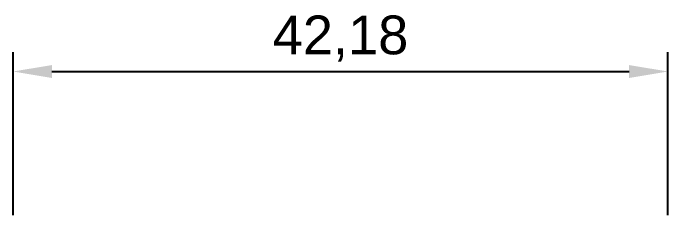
# Model space of a CAD drawing. Header units: millimetres. Extents: x -36 to 207, y -20 to 38.
# Drawn here: x -35.51 to 6.67, y 5.29 to 18.95 of the extents above; entities that cross this region are included whole.
import ezdxf

# ---------------------------------------------------------------- set-up
doc = ezdxf.new("R2010")
doc.units = ezdxf.units.MM
doc.styles.get("Standard").update_dxf_attribs({"font": 'arial.ttf'})
doc.dimstyles.new('ISO-25', dxfattribs={"dimtxt": 2.5, "dimasz": 2.5, "dimexe": 1.25, "dimexo": 0.625, "dimtad": 1, "dimtxsty": 'Standard', "dimcen": 2.5, "dimadec": 0, "dimazin": 0, "dimtfac": 1, "dimtmove": 0, "dimatfit": 3, "dimfxl": 1, "dimarcsym": 0})

# ---------------------------------------------------------------- blocks, each defined once
blk = doc.blocks.new('*D1')
at = {"color": 0, "lineweight": -2, "transparency": 16777216}
for p, q in [((-35.512, 5.919), (-35.512, 16.437)), ((6.668, 5.919), (6.668, 16.437)), ((-33.012, 15.187), (4.168, 15.187))]:
    blk.add_line(p, q, dxfattribs=at)
at = {"color": 0, "transparency": 16777216}
for points in [[(-33.012, 15.603), (-33.012, 14.77), (-35.512, 15.187)], [(4.168, 15.603), (4.168, 14.77), (6.668, 15.187)]]:
    blk.add_solid(points, dxfattribs=at)
at = {"layer": 'Defpoints', "color": 0, "transparency": 16777216}
for p in [(6.668, 15.187), (-35.512, 5.294), (6.668, 5.294)]:
    blk.add_point(p, dxfattribs=at)
at = {"color": 0, "transparency": 16777216, "insert": (-14.422, 17.314), "char_height": 2.5, "attachment_point": 5}
blk.add_mtext('42,18', dxfattribs=at)
blk = doc.blocks.new('*D2')
at = {"color": 0, "lineweight": -2, "transparency": 16777216}
for p, q in [((-35.512, 5.919), (-35.512, 16.437)), ((6.668, 5.919), (6.668, 16.437)), ((-33.012, 15.187), (4.168, 15.187))]:
    blk.add_line(p, q, dxfattribs=at)
at = {"color": 0, "transparency": 16777216}
for points in [[(-33.012, 15.603), (-33.012, 14.77), (-35.512, 15.187)], [(4.168, 15.603), (4.168, 14.77), (6.668, 15.187)]]:
    blk.add_solid(points, dxfattribs=at)
at = {"layer": 'Defpoints', "color": 0, "transparency": 16777216}
for p in [(6.668, 15.187), (-35.512, 5.294), (6.668, 5.294)]:
    blk.add_point(p, dxfattribs=at)
at = {"color": 0, "transparency": 16777216, "insert": (-14.422, 17.314), "char_height": 2.5, "attachment_point": 5}
blk.add_mtext('42,18', dxfattribs=at)

msp = doc.modelspace()

# ---------------------------------------------------------------- dimensions: what is measured, and where the dimension line sits
for picture in ['*D1', '*D2']:
    dim = msp.add_linear_dim(base=(6.668, 15.187), p1=(-35.512, 5.294), p2=(6.668, 5.294), dimstyle='ISO-25')
    dim.commit()
    dim.dimension.update_dxf_attribs({"geometry": picture, "text_midpoint": (-14.422, 17.314)})

doc.saveas('drawing.dxf')
